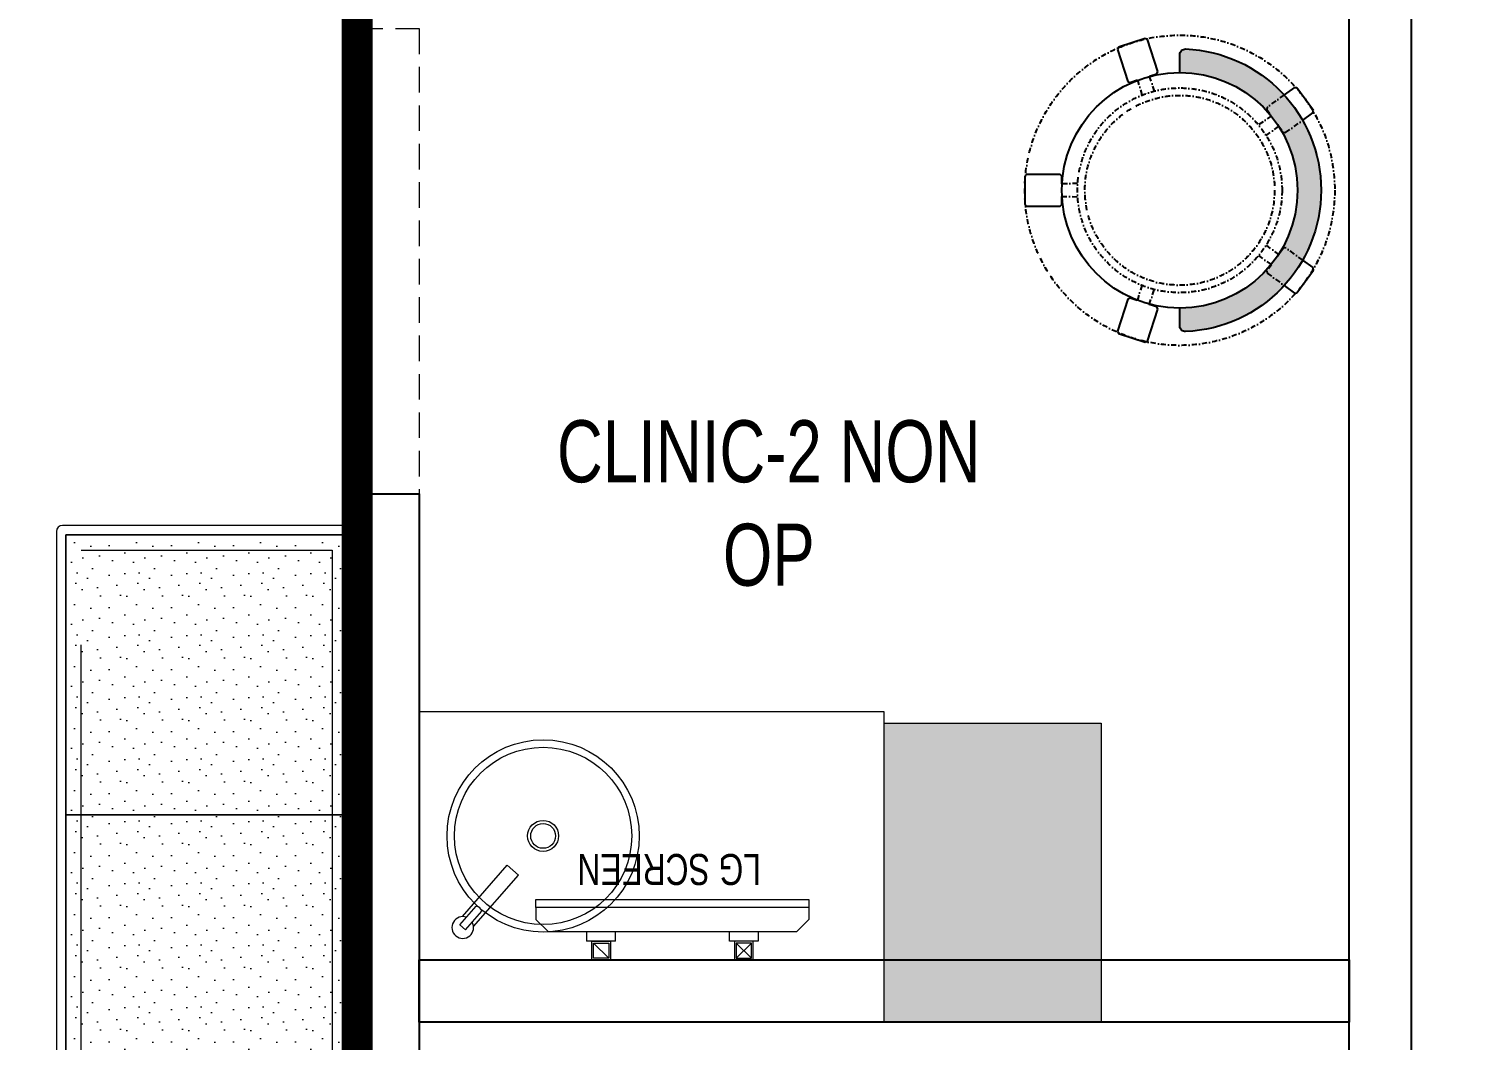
# Model space of a CAD drawing. Header units: feet. Extents: x 7177092 to 7192458, y -5285593 to -5277737.
# Drawn here: x 7187019 to 7189325, y -5282059 to -5280428 of the extents above; entities that cross this region are included whole.
import ezdxf

# ---------------------------------------------------------------- set-up
doc = ezdxf.new("R2010")
doc.units = ezdxf.units.FT
doc.header["$LTSCALE"] = 33
doc.header["$MEASUREMENT"] = 0
for name, pattern in [('a_p6_plan_L18$0$HIDDEN', [0.375, 0.25, -0.125]), ('ACAD_ISO03W100', [30, 12, -18]), ('DASHDOT2', [0.5, 0.25, -0.125, 0, -0.125]), ('HIDDEN2', [4.7624999999999975, 3.174999999999998, -1.587499999999999])]:
    doc.linetypes.add(name, pattern=pattern)
for name, color, linetype, lineweight in [('Column', 243, 'Continuous', 9), ('Floor-Unit', 1, 'Continuous', 13), ('HATCH', 9, 'Continuous', 9), ('LENS-CURTAIN', 5, 'a_p6_plan_L18$0$HIDDEN', 9), ('LENS-FURNITURE', 13, 'Continuous', 9), ('LENS-HATCH', 251, 'Continuous', 5), ('LENS-PARTITION', 21, 'Continuous', 25), ('LENS-TEXT', 31, 'Continuous', 5), ('LENS_DIMENSION', 193, 'Continuous', 0), ('LK-FF&E FLOOR', 1, 'Continuous', 9), ('LK-FURNITURE', 13, 'Continuous', 9), ('LK-IT', 3, 'Continuous', 18), ('LK-MIRROR', 133, 'Continuous', 13), ('LN-ELEVATION-1', 81, 'Continuous', 25), ('LN-ELEVATION-2', 103, 'Continuous', 20), ('LN-ELEVATION-3', 125, 'Continuous', 18), ('LN-ELEVATION-5', 167, 'Continuous', 5), ('TV', 92, 'Continuous', 18)]:
    doc.layers.add(name, color=color, linetype=linetype, lineweight=lineweight)
doc.layers.add('LAMINATE FINISH', color=80, linetype='Continuous')
doc.styles.add('LK TXT', font='GILC____.TTF', dxfattribs={"height": 100})
doc.styles.get("Standard").update_dxf_attribs({"font": 'GILC____.TTF'})

# ---------------------------------------------------------------- blocks, each defined once
blk = doc.blocks.new('A$Cd80e5814')
at = {"layer": 'Column'}
h = blk.add_hatch(color=8, dxfattribs=at)
h.dxf.hatch_style = 1
h.paths.add_polyline_path([(-220, 0), (0, 0), (0, 237), (-220, 237)])
h.paths.add_polyline_path([(-3709, 0), (-3709, 237), (-4059, 237), (-4059, 0)])
h.paths.add_polyline_path([(-8093.999999999999, 237), (-8094, 0), (-7714, 0), (-7714, 237)])
h.paths.add_polyline_path([(-11347.78564062901, 0), (-11347.78564062901, 237), (-11697.78564062901, 237), (-11697.78564062901, 0)])
h.paths.add_polyline_path([(-15365.78564062901, 237), (-15365.78564062901, 0), (-15005.78564062901, 0), (-15005.78564062901, 237)])
h.paths.add_polyline_path([(-15365.78564062901, 3526), (-15005.78564062901, 3526.000000000001), (-15005.78564062901, 4026), (-15365.78564062901, 4026)])
h.paths.add_polyline_path([(-15005.78564062901, 7856), (-15365.78564062901, 7856), (-15365.78564062901, 7356), (-15005.78564062901, 7356)])
h.paths.add_polyline_path([(-11347.78564062901, 7706), (-11697.78564062901, 7706), (-11697.78564062901, 7356), (-11347.78564062901, 7356.000000000001)])
h.paths.add_polyline_path([(-8094, 7350), (-7744, 7350), (-7744, 7706), (-8094, 7706)])
h.paths.add_polyline_path([(-3709, 7350), (-3709, 7706), (-4059, 7706), (-4059, 7350)])
h.paths.add_polyline_path([(0, 7350), (0, 7706), (-300, 7706), (-300, 7350)])
h.paths.add_polyline_path([(-3709, 4046), (-4059, 4046), (-4059, 3564), (-3709, 3564)])
h.paths.add_polyline_path([(-8094, 3564), (-7714, 3564), (-7714, 4046), (-8094, 4046)])
h.paths.add_polyline_path([(-11697.78564062901, 3526), (-11347.78564062901, 3526), (-11347.78564062901, 4006), (-11697.78564062901, 4006)])
h.paths.add_polyline_path([(0, 4046), (-300, 4046), (-300, 3544), (0, 3544)])
blk.add_lwpolyline([(-3709, 3564), (-4059, 3564), (-4059, 4046), (-3709, 4046)], close=True, dxfattribs=at)
blk = doc.blocks.new('CLINIC SCREEN')
at = {"layer": 'TV'}
for p, q in [((-103.1090284836336, 42.85441964946222), (-127.4114311772946, 18.55201695591665)), ((-127.4114311772946, 42.85441964946222), (-103.1090284836336, 18.55201695591665)), ((102.7052824410566, 42.85441964946222), (127.007685134602, 18.55201695591665))]:
    blk.add_line(p, q, dxfattribs=at)
at = {"layer": 'TV', "ltscale": 12}
for p, q in [((-220.0000000000082, -19.41163062257681), (-200.5883693773149, 0)), ((200.5883693773149, 0), (-200.5883693773149, 0)), ((-138.5315413423604, 0), (-138.5315413423604, 15.514207008644)), ((-138.5315413423604, 15.514207008644), (-91.98892031613741, 15.514207008644)), ((-91.98892031613741, 15.514207008644), (-91.98892031613741, 0)), ((91.98892031610741, 15.514207008644), (91.98892031610741, 0)), ((91.98892031610741, 15.514207008644), (138.5315413423595, 15.514207008644)), ((138.5315413423595, 0), (138.5315413423595, 15.514207008644)), ((219.9999999999918, -19.41163062257681), (200.5883693773149, 0)), ((-220.0000000000082, -38.82326124538668), (-220.0000000000082, -19.41163062257681)), ((219.9999999999918, -38.82326124538668), (219.9999999999918, -19.41163062257681))]:
    blk.add_line(p, q, dxfattribs=at)
at = {"layer": 'TV'}
for points in [[(-130.4492315140169, 15.51421661919448), (-100.0712281470269, 15.51421661919448), (-100.0712281470269, 45.89221998606814), (-130.4492315140169, 45.89221998606814)], [(-127.4114311772946, 18.55201695591665), (-103.1090284836336, 18.55201695591665), (-103.1090284836336, 42.85441964946222), (-127.4114311772946, 42.85441964946222)], [(130.0454854713243, 15.51421661919448), (99.66748210433435, 15.51421661919448), (99.66748210433435, 45.89221998606814), (130.0454854713243, 45.89221998606814)], [(127.007685134602, 18.55201695591665), (102.7052824410566, 18.55201695591665), (102.7052824410566, 42.85441964946222), (127.007685134602, 42.85441964946222)]]:
    blk.add_lwpolyline(points, close=True, dxfattribs=at)
at = {"layer": 'TV', "ltscale": 12}
blk.add_lwpolyline([(-220.0000000000082, -51.71278328332107), (-220.0000000000082, -38.82326124538668), (219.9999999999918, -38.82326124538668), (219.9999999999918, -51.71278328332107)], close=True, dxfattribs=at)
at = {"layer": 'Floor-Unit', "color": 0, "ltscale": 2, "insert": (5.199680584678389, -100.4085774972336), "char_height": 50, "attachment_point": 5}
blk.add_mtext_dynamic_manual_height_columns('LG SCREEN', width=466.4796511627907, gutter_width=12.5, heights=[0], dxfattribs=at)
blk = doc.blocks.new('DR STOOL')
at = {"layer": 'HATCH'}
h = blk.add_hatch(dxfattribs=at)
h.set_pattern_fill('ANSI36', color=250, angle=-90.00000000000001)
h.set_pattern_definition([(315, (-227.8099174643867, 917.3997257252777), (6.173926083235043, -1.683798022700468), [7.9375, -1.587499999999999, 0, -1.587499999999999])])
edge = h.paths.add_edge_path()
edge.add_line((-190.0000000041909, 4.511094e-10), (-218.6899174675346, 4.511094e-10))
edge.add_arc((-218.6899174670689, 9.120000000388245), 9.119999999940092, 177.6119845363388, 269.9999999996136, ccw=False)
edge.add_arc((-1.8626451e-09, 3.565219e-10), 228.000000002257, 2.3880154632688004, 177.6119845367313, ccw=False)
edge.add_arc((218.6899174633436, 9.120000000497384), 9.120000000051716, -90.00000000034493, 2.3880154629299, ccw=False)
edge.add_line((218.6899174633436, 4.511094e-10), (190, 4.511094e-10))
edge.add_arc((-1.8626451e-09, 4.511094e-10), 190.000000001979, -1.27e-14, 180)
at = {"layer": 'LN-ELEVATION-1', "color": 1, "ltscale": 100}
for p, q in [((-128.6221585394814, 215.4841044476634), (-165.2704676063731, 189.0243927398114)), ((-124.7228340068832, 214.8545704018979), (-128.6221585394814, 215.4841044476634)), ((-112.6981821293011, 198.1996966340157), (-124.7228340068832, 214.8545704018979)), ((124.7553772013634, 214.9803744515593), (112.5488144652918, 198.2845540212292)), ((128.7014972954057, 215.5933048763618), (124.7553772013634, 214.9803744515593)), ((128.7014972954057, 215.5933048763618), (124.7553772013634, 214.9803744515593)), ((165.1911288509145, 188.915192311113), (128.7014972954057, 215.5933048763618)), ((165.1911288509145, 188.915192311113), (128.7014972954057, 215.5933048763618)), ((-165.2704676063731, 189.0243927398114), (-165.9069543029182, 185.0820035930228)), ((-165.9069543029182, 185.0820035930228), (-153.8003208162263, 168.3135803133482)), ((153.6734594982117, 168.4294150282658), (165.7973639420234, 185.0121775862135)), ((165.7973639420234, 185.0121775862135), (165.1911288509145, 188.915192311113)), ((165.7973639420234, 185.0121775862135), (165.1911288509145, 188.915192311113)), ((-191.2928382232785, -35.45407700946089), (-242.9550312487409, -52.24013893969095)), ((-187.9259491492994, -37.1695928365807), (-191.2928382232785, -35.45407700946089)), ((-184.1424400564283, -48.81403796559607), (-187.9259491492994, -37.1695928365807)), ((188.0651108901948, -36.96233201187715), (184.0504167033359, -49.19388854173303)), ((191.3981811110861, -35.27656588272658), (188.0651108901948, -36.96233201187715)), ((243.0100176925771, -52.21682526778022), (191.3981811110861, -35.27656588272658)), ((-242.9550312487409, -52.24013893969095), (-244.7482102331705, -55.75945052818861)), ((-244.7482102331705, -55.75945052818861), (-230.7800458371639, -98.74904560100549)), ((-173.8639617776498, -80.4479453730819), (-177.8421125086024, -68.2044548037811)), ((177.6922140880488, -68.56540505095472), (173.8739495249465, -80.1985000452405)), ((230.715890809428, -98.7280946081737), (244.8123673382215, -55.78040257930116)), ((244.8123673382215, -55.78040257930116), (243.0100176925771, -52.21682526778022)), ((-227.2218665438704, -100.5620286722478), (-175.5596735184081, -83.7759667420105)), ((-175.5596735184081, -83.7759667420105), (-173.8639617776498, -80.4479453730819)), ((173.8739495249465, -80.1985000452405), (175.5794035866856, -83.5704969359358)), ((175.5794035866856, -83.5704969359358), (227.1912401677109, -100.5107563209894)), ((-230.7800458371639, -98.74904560100549), (-227.2218665438704, -100.5620286722478)), ((227.1912401677109, -100.5107563209894), (230.715890809428, -98.7280946081737)), ((-22.72193054761737, -190.2142363802995), (-25.39390889601782, -192.886214728569)), ((-25.39390889601782, -192.886214728569), (-25.39390889601782, -247.2070584567482)), ((-10.47823652112856, -190.2142363802995), (-22.72193054761737, -190.2142363802995)), ((22.78362171910703, -190.2142363802995), (9.910054048988968, -190.2142363802995)), ((25.42475448176265, -192.8553691428751), (22.78362171910703, -190.2142363802995)), ((25.42475448176265, -247.1762128710543), (25.42475448176265, -192.8553691428751)), ((-25.39390889601782, -247.2070584567482), (-22.60096735274419, -250)), ((-22.60096735274419, -250), (22.60096735274419, -250)), ((22.60096735274419, -250), (25.42475448176265, -247.1762128710543))]:
    blk.add_line(p, q, dxfattribs=at)
at = {"layer": 'LN-ELEVATION-1', "linetype": 'DASHDOT2'}
for p, q in [((-92.92521573789418, 170.8129362839827), (-112.6981821293011, 198.1996966340157)), ((112.5488144652918, 198.2845540212292), (92.69529851106927, 171.1294289919315)), ((-153.8003208162263, 168.3135803133482), (-134.1093360339291, 141.0403694751003)), ((-103.4542870586738, 159.9154408004979), (-93.52748446213081, 167.0824927485227)), ((-93.52748446213081, 167.0824927485227), (-92.92521573789418, 170.8129362839827)), ((92.69529851106927, 171.1294289919315), (93.26858203159645, 167.4385604566923)), ((93.26858203159645, 167.4385604566923), (103.6608748426661, 159.8406005539291)), ((133.7372852512635, 141.1612321265929), (153.6734594982117, 168.4294150282658)), ((-134.1093360339291, 141.0403694751003), (-130.4219571123831, 140.4450534014686)), ((-130.4219571123831, 140.4450534014686), (-119.9844727469608, 147.9808124662595)), ((-119.9844727469608, 147.9808124662595), (-105.3687285655178, 126.9741353208374)), ((-88.15393704269081, 139.4771787207864), (-103.4542870586738, 159.9154408004979)), ((103.6608748426661, 159.8406005539291), (88.19885099539533, 139.4487815762331)), ((105.4096150295809, 126.94019481352), (120.1194891873747, 147.8074627162714)), ((120.1194891873747, 147.8074627162714), (130.0033113472163, 140.5812532722048)), ((130.0033113472163, 140.5812532722048), (133.7372852512635, 141.1612321265929)), ((-159.954806596972, -40.49024384317454), (-184.1424400564283, -48.81403796559607)), ((184.0504167033359, -49.19388854173303), (159.8786162491887, -40.79004861696012)), ((-177.8421125086024, -68.2044548037811), (-153.4148110738024, -60.73628028803068)), ((153.3006618716754, -61.02382378749462), (177.6922140880488, -68.56540505095472)), ((-10.92024635523557, -164.6382343793375), (-10.47823652112856, -190.2142363802995)), ((9.910054048988968, -190.2142363802995), (10.35584833659231, -164.674698740353))]:
    blk.add_line(p, q, dxfattribs=at)
at = {"layer": 'LN-ELEVATION-1', "color": 1, "ltscale": 100}
blk.add_lwpolyline([(-190.0000000023283, 0), (-218.6899174656719, 0, -0.4264743413925903), (-227.8019973598421, 9.5, -0.959166304662544), (227.8019973593764, 9.5, -0.4264743413925903), (218.6899174647406, 0), (190.0000000013969, 0)], format="xyb", dxfattribs=at)
at = {"layer": 'LN-ELEVATION-1', "linetype": 'DASHDOT2'}
for radius in [250, 165, 153]:
    blk.add_circle((0, 0), radius, dxfattribs=at)
at = {"layer": 'LN-ELEVATION-1', "color": 1, "ltscale": 100}
blk.add_circle((0, 0), 190, dxfattribs=at)
blk = doc.blocks.new('3 seater Bench 1385')
at = {"layer": 'LENS-HATCH', "lineweight": 0}
h = blk.add_hatch(dxfattribs=at)
h.set_pattern_fill('STIP1', color=177, scale=100, angle=269.9999999999999, pattern_type=2)
h.set_pattern_definition([(270, (6617025.245374651, -170439.1063060568), (100, -1.516e-13), [0, -100]), (270, (6617009.245374652, -170451.1063060568), (100, -1.516e-13), [0, -100]), (270, (6616985.245374652, -170446.1063060568), (100, -1.516e-13), [0, -100]), (270, (6616962.245374652, -170481.1063060568), (100, -1.516e-13), [0, -100]), (270, (6616998.245374652, -170478.1063060568), (100, -1.516e-13), [0, -100]), (270, (6617022.245374652, -170505.1063060568), (100, -1.516e-13), [0, -100]), (270, (6617029.245374651, -170470.1063060568), (100, -1.516e-13), [0, -100]), (270, (6616988.245374651, -170512.1063060568), (100, -1.516e-13), [0, -100]), (270, (6616956.245374652, -170507.1063060568), (100, -1.516e-13), [0, -100]), (270, (6616941.245374651, -170433.1063060568), (100, -1.516e-13), [0, -100]), (270, (6616961.245374652, -170451.1063060568), (100, -1.516e-13), [0, -100]), (270, (6616942.245374652, -170465.1063060568), (100, -1.516e-13), [0, -100]), (270, (6617006.245374652, -170526.1063060568), (100, -1.516e-13), [0, -100]), (270, (6616981.245374652, -170494.1063060568), (100, -1.516e-13), [0, -100]), (270, (6617014.245374652, -170486.1063060568), (100, -1.516e-13), [0, -100]), (270, (6617005.245374651, -170503.1063060568), (100, -1.516e-13), [0, -100]), (270, (6616978.245374651, -170467.1063060568), (100, -1.516e-13), [0, -100]), (270, (6617032.245374652, -170495.1063060568), (100, -1.516e-13), [0, -100]), (270, (6616973.245374651, -170526.1063060568), (100, -1.516e-13), [0, -100]), (270, (6616943.245374651, -170523.1063060568), (100, -1.516e-13), [0, -100])])
h.paths.add_polyline_path([(677.5000000004657, 227.5), (225.8333333334885, 227.5), (225.8333333334885, -227.5), (677.5000000004657, -227.5)])
h.paths.add_polyline_path([(-225.8333333334885, 227.5), (225.8333333334885, 227.5), (225.8333333334885, -227.5), (-225.8333333334885, -227.5)])
h.paths.add_polyline_path([(-677.5000000004657, 227.5), (-225.8333333334885, 227.5), (-225.8333333334885, -227.5), (-677.5000000004657, -227.5)])
at = {"layer": 'LN-ELEVATION-2', "ltscale": 0.5}
for points in [[(-677.5000000004657, 227.5), (-225.8333333334885, 227.5), (-225.8333333334885, -227.5), (-677.5000000004657, -227.5)], [(-225.8333333334885, 227.5), (225.8333333334885, 227.5), (225.8333333334885, -227.5), (-225.8333333334885, -227.5)], [(677.5000000004657, 227.5), (225.8333333334885, 227.5), (225.8333333334885, -227.5), (677.5000000004657, -227.5)]]:
    blk.add_lwpolyline(points, close=True, dxfattribs=at)
at = {"layer": 'LN-ELEVATION-5', "ltscale": 0.5}
blk.add_lwpolyline([(682.4999999995343, 242.5), (-682.5000000004655, 242.5, 0.4142135623730951), (-692.5000000004655, 232.5), (-692.5000000004655, -232.5, 0.4142135623730951), (-682.5000000004655, -242.5), (682.4999999995343, -242.5, 0.4142135623730951), (692.4999999995343, -232.5), (692.4999999995343, 232.5, 0.4142135623730951)], format="xyb", close=True, dxfattribs=at)
blk.add_lwpolyline([(677.4999999995343, 227.5), (-677.5000000004657, 227.5), (-677.5000000004657, -227.5), (677.4999999995343, -227.5)], close=True, dxfattribs=at)
at = {"layer": 'LN-ELEVATION-5', "linetype": 'HIDDEN2', "ltscale": 11}
blk.add_lwpolyline([(-652.5000000004657, 202.5), (652.5000000004657, 202.5), (652.5000000004657, -202.5), (-652.5000000004657, -202.5)], close=True, dxfattribs=at)
blk = doc.blocks.new('rtf')
at = {"color": 0, "linetype": 'ByBlock', "lineweight": -2}
for p, q in [((16412.5253540573, -172798.8148984113), (16452.40026456733, -172798.8148984113)), ((16412.5253540573, -172810.8148984113), (16412.5253540573, -172798.8148984113)), ((16425.26329468148, -172793.1007600746), (16535.26329468148, -172793.1007600746)), ((16535.26329468148, -172793.1007600746), (16535.26329468148, -172817.1007600746)), ((16412.5253540573, -172810.8148984113), (16452.40026456733, -172810.8148984113)), ((16425.26329468148, -172817.1007600746), (16535.26329468148, -172817.1007600746))]:
    blk.add_line(p, q, dxfattribs=at)
for centre, radius, start, end in [((16412.5253540573, -172805.1007600746), 17.5, 21.05058810897431, 340.9421780194656), ((16444.53660690578, -172804.8148984114), 9.891264419597851, 322.656233941354, 37.34376605891414)]:
    blk.add_arc(centre, radius, start, end, dxfattribs=at)
blk = doc.blocks.new('dsg')
at = {"color": 0, "linetype": 'ByBlock', "lineweight": -2}
for radius in [155, 143, 25, 20]:
    blk.add_circle((11491.5035008227, -171102.5847399924), radius, dxfattribs=at)
blk.add_blockref('rtf', (-5117.472106590168, 1702.9323767405), dxfattribs=at)

msp = doc.modelspace()

# ---------------------------------------------------------------- linework, layer by layer
at = {"layer": 'LAMINATE FINISH', "color": 85, "linetype": 'ACAD_ISO03W100', "ltscale": 0.05, "const_width": 50}
msp.add_lwpolyline([(7187548.573559273, -5285056.443883725), (7187548.573559272, -5280427.943883731)], dxfattribs=at)
at = {"layer": 'LENS-CURTAIN', "ltscale": 5}
msp.add_lwpolyline([(7187548.573559272, -5281177.943883732), (7187548.573559272, -5280427.943883731), (7187648.573559272, -5280427.943883731), (7187648.573559272, -5281177.943883732)], close=True, dxfattribs=at)
at = {"layer": 'LENS-PARTITION'}
for points in [[(7189248.573559274, -5279617.443883725), (7189248.573559272, -5284306.443883726), (7189148.573559272, -5284306.443883726), (7189148.573559274, -5279617.443883725)], [(7187648.573559272, -5281177.943883732), (7187648.573559275, -5283456.443883724), (7187548.573559275, -5283456.443883724), (7187548.573559272, -5281177.943883732)], [(7187648.573559272, -5282029.443883724), (7187648.573559272, -5281929.443883724), (7189148.573559273, -5281929.443883724), (7189148.573559273, -5282029.443883724)]]:
    msp.add_lwpolyline(points, close=True, dxfattribs=at)
at = {"layer": 'LENS_DIMENSION'}
msp.add_lwpolyline([(7189248.573559272, -5284306.443883726), (7190727.573559272, -5284306.443883724), (7190727.573559272, -5279773.443883724), (7190577.573559274, -5279773.443883724), (7190577.573559274, -5278123.443883725), (7188748.573559275, -5278123.443883725), (7188748.573559275, -5278243.443883724), (7188398.573559274, -5278243.443883724), (7188398.573559274, -5278123.443883725), (7184713.573559275, -5278123.443883725), (7184713.573559275, -5278243.443883724), (7184363.573559274, -5278243.443883724), (7184363.573559274, -5278123.443883725), (7183697.573559274, -5278123.443883725), (7183697.573559274, -5279517.443883725), (7189248.573559274, -5279517.443883725)], close=True, dxfattribs=at)
at = {"layer": 'LK-FURNITURE'}
msp.add_lwpolyline([(7187648.573559272, -5281529.443883725), (7187648.573559272, -5281929.443883724), (7188398.573559273, -5281929.443883724), (7188398.573559273, -5281679.443883724), (7188398.573559274, -5281529.443883725)], close=True, dxfattribs=at)
at = {"layer": 'LK-MIRROR', "linetype": 'ACAD_ISO03W100', "ltscale": 0.05, "const_width": 50}
msp.add_lwpolyline([(7187548.573559275, -5280427.943883725), (7187548.573559275, -5279867.443883727), (7187351.787918418, -5279867.443883727)], dxfattribs=at)

# ---------------------------------------------------------------- block references
at = {"layer": 'LENS-FURNITURE', "rotation": 270}
msp.add_blockref('DR STOOL', (7188875.30674069, -5280688.583329821), dxfattribs=at)
at = {"layer": 'LENS_DIMENSION'}
msp.add_blockref('A$Cd80e5814', (7192457.573559274, -5285593.443883724), dxfattribs=at)
at = {"layer": 'LK-FF&E FLOOR', "rotation": 270}
msp.add_blockref('3 seater Bench 1385', (7187306.073559274, -5281921.443883724), dxfattribs=at)
at = {"layer": 'LK-IT', "rotation": 180}
msp.add_blockref('CLINIC SCREEN', (7188057.032652308, -5281883.551663738), dxfattribs=at)
at = {"layer": 'LN-ELEVATION-3', "rotation": 48.84417258481342}
msp.add_blockref('dsg', (7051458.922583805, -5177777.472934609), dxfattribs=at)

# ---------------------------------------------------------------- texts
at = {"layer": 'LENS-TEXT', "color": 0, "linetype": 'Continuous', "ltscale": 3, "insert": (7188212.53291628, -5281193.446568545), "char_height": 100, "attachment_point": 5, "style": 'LK TXT'}
msp.add_mtext_dynamic_manual_height_columns('CLINIC-2 NON OP', width=804.5161215306476, gutter_width=0.9999999999999992, heights=[0], dxfattribs=at)

doc.saveas('drawing.dxf')
